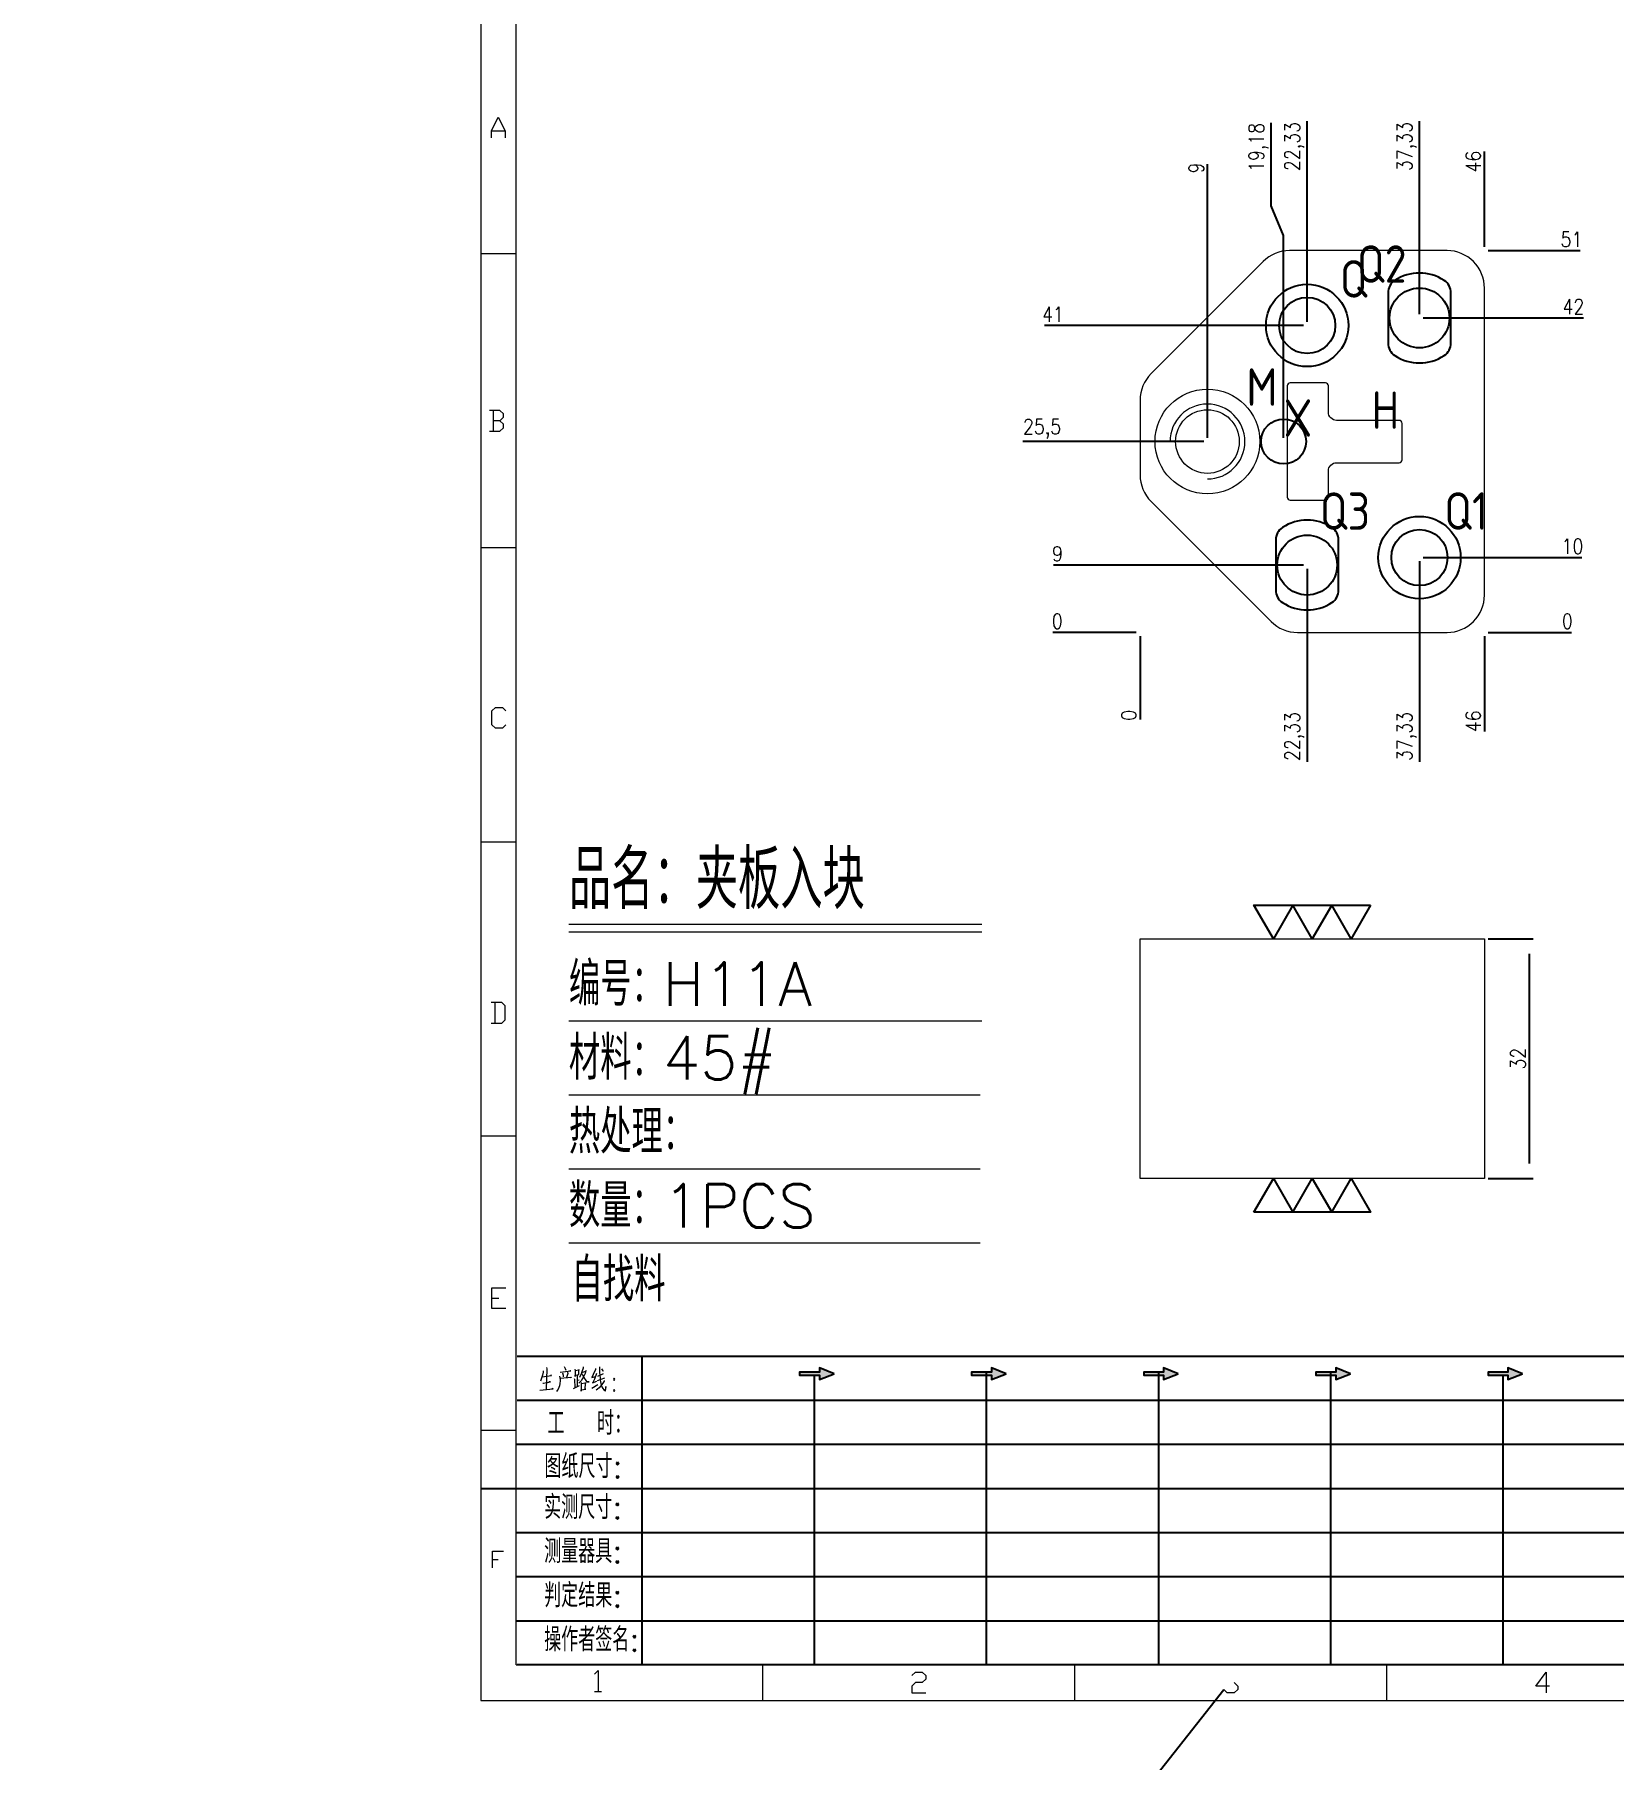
# Model space of a CAD drawing. Header units: millimetres. Extents: x 88508 to 142116, y -5268 to 20283.
# Drawn here: x 98417.7 to 98628.6, y 14401.4 to 14631.8 of the extents above; entities that cross this region are included whole.
import ezdxf
from ezdxf.enums import TextEntityAlignment as Align

# ---------------------------------------------------------------- set-up
doc = ezdxf.new("R2010")
doc.units = ezdxf.units.MM
doc.linetypes.add('DASHED', pattern=[0])
for name, color, linetype in [('DIM', 4, 'Continuous'), ('PH_P', 2, 'Continuous'), ('TEXT', 4, 'Continuous')]:
    doc.layers.add(name, color=color, linetype=linetype)
doc.styles.add('chinesef_fs', font='simplex.shx', dxfattribs={"bigfont": 'gbcbig.shx'})
doc.styles.add('gbenor', font='gbenor.shx', dxfattribs={"bigfont": 'gbcbig.shx'})
doc.styles.add('GBENOR_', font='gbenor.shx', dxfattribs={"bigfont": 'gbcbig'})
doc.styles.get("Standard").update_dxf_attribs({"font": 'txt.shx', "width": 0.85, "bigfont": 'ctxt.shx'})
doc.styles.add('TXT', font='txt.shx', dxfattribs={"width": 0.8, "bigfont": 'ctxt.shx'})
doc.dimstyles.new('T-2-WX', dxfattribs={"dimtxt": 2, "dimasz": 2, "dimexe": 0.5, "dimexo": 0.5, "dimgap": 0.5, "dimtad": 1, "dimtxsty": 'Standard', "dimblk": 'OPEN30', "dimcen": 0, "dimazin": 3, "dimtfac": 1, "dimtmove": 0, "dimatfit": 3, "dimldrblk": 'OPEN30', "dimlwd": -1, "dimlwe": -1})

# ---------------------------------------------------------------- blocks, each defined once
blk = doc.blocks.new('U40')
for points in [[(351.8, 337.7), (351.8, 333.2), (367, 339.3), (351.8, 345.3), (351.8, 340.8), (331.2, 340.8), (331.2, 337.7)], [(545.7, 339.3), (530.6, 345.3), (530.6, 340.8), (509.9, 340.8), (509.9, 337.7), (530.6, 337.7), (530.6, 333.2)], [(724.5, 339.3), (709.3, 345.3), (709.3, 340.8), (688.7, 340.8), (688.7, 337.7), (709.3, 337.7), (709.3, 333.2)], [(903.3, 339.3), (888.1, 345.3), (888.1, 340.8), (867.5, 340.8), (867.5, 337.7), (888.1, 337.7), (888.1, 333.2)], [(1082.1, 339.3), (1066.9, 345.3), (1066.9, 340.8), (1046.3, 340.8), (1046.3, 337.7), (1066.9, 337.7), (1066.9, 333.2)]]:
    blk.add_hatch(color=3).paths.add_polyline_path(points)
at = {"color": 254, "lineweight": 18}
for p, q in [((0, 1783.5), (0, 0)), ((37, 37), (37, 1746.5)), ((0, 1502.7), (37, 1502.7)), ((0, 1197.2), (37, 1197.2)), ((0, 891.7), (37, 891.7)), ((0, 586.3), (37, 586.3)), ((0, 280.8), (37, 280.8)), ((37, 37), (2493.2, 37)), ((941.1, 0), (941.1, 37)), ((0, 0), (2530.2, 0))]:
    blk.add_line(p, q, dxfattribs=at)
for p, q in [((38, 357.6), (1598.2, 357.6)), ((38, 311.8), (1598.2, 311.8)), ((37.1, 266), (1598.2, 266)), ((0.1, 220.2), (1598.2, 220.2)), ((37.1, 174.4), (1598.2, 174.4)), ((37.1, 128.6), (1598.2, 128.6)), ((37.1, 82.8), (1598.2, 82.8))]:
    blk.add_line(p, q)
at = {"color": 254}
for p, q in [((167.8, 37), (167.8, 357.6)), ((525.5, 37), (525.5, 340.8)), ((704.3, 37), (704.3, 340.8)), ((883.1, 37), (883.1, 340.8)), ((346.7, 37), (346.7, 337.9)), ((1061.9, 37), (1061.9, 337.7)), ((1598.2, 37), (38, 37))]:
    blk.add_line(p, q, dxfattribs=at)
at = {"color": 254, "linetype": 'Continuous', "lineweight": 18}
for p, q in [((293.1, 0), (293.1, 37)), ((617.1, 0), (617.1, 37))]:
    blk.add_line(p, q, dxfattribs=at)
at = {"color": 92, "lineweight": 18}
for points in [[(11.1, 1622.8), (11.1, 1630), (18.3, 1644.4), (25.5, 1630), (25.5, 1622.8)], [(11.1, 1630), (25.5, 1630)], [(20, 1329), (23.6, 1332.6), (23.6, 1336.2), (20, 1339.8), (9.2, 1339.8)], [(9.2, 1318.2), (20, 1318.2), (23.6, 1321.8), (23.6, 1325.4), (20, 1329), (12.8, 1329)], [(12.8, 1339.8), (12.8, 1318.2)], [(26.1, 1013.2), (22.5, 1009.6), (15.3, 1009.6), (11.7, 1013.2), (11.7, 1027.6), (15.3, 1031.2), (22.5, 1031.2), (26.1, 1027.6)], [(11, 703.2), (21.8, 703.2), (25.4, 706.8), (25.4, 721.2), (21.8, 724.8), (11, 724.8)], [(14.6, 724.8), (14.6, 703.2)], [(26.1, 407), (11.7, 407), (11.7, 428.6), (26.1, 428.6)], [(11.7, 417.8), (18.9, 417.8)], [(12.3, 137.7), (12.3, 155), (23.8, 155)], [(12.3, 146.4), (18.1, 146.4)], [(118.3, 27.4), (121.9, 31), (121.9, 9.4)], [(447.9, 25.7), (451.5, 29.3), (458.7, 29.3), (462.3, 25.7), (462.3, 22.1), (458.7, 18.5), (451.5, 18.5), (447.9, 14.9), (447.9, 7.7), (462.3, 7.7)], [(782.7, 18.5), (786.3, 14.9), (786.3, 11.3), (782.7, 7.7), (775.5, 7.7), (771.9, 11.3)], [(1110.3, 14.9), (1095.9, 14.9), (1106.7, 29.3), (1106.7, 7.7)], [(118.3, 9.4), (125.5, 9.4)]]:
    blk.add_lwpolyline(points, dxfattribs=at)
at = {"color": 92, "lineweight": 0}
for points in [[(65, 342.2), (64.8, 341), (64.1, 337.9), (63.6, 335.7), (62.8, 333.5), (62.1, 331.4)], [(68.4, 345.9), (68.7, 344.4), (68.1, 322.9)], [(82.6, 340.8), (93.7, 342.2), (93.3, 342.4), (92.4, 342)], [(86.7, 346.7), (87.9, 344.6), (88.3, 343)], [(90.3, 341), (90.4, 339.6), (89.1, 335.3)], [(97.8, 344), (98.1, 342.6), (98.1, 340.8), (98.1, 337.9), (98.1, 336.3), (98.2, 337.7), (102.1, 338.3), (101.8, 338.3), (102.1, 343.6), (102.1, 343.2), (102.1, 342.8), (98.2, 342.2)], [(105.5, 341.2), (105.9, 341), (109.6, 341.8), (109.3, 342.6), (108.5, 339.6), (107.6, 337.3), (106.9, 335.9), (105.9, 334.3), (104.3, 332), (103.1, 330.4), (101.9, 329.4)], [(106.6, 346.5), (106.5, 345.2), (105.1, 341.2), (104.2, 338.9), (103.1, 336.3), (102.6, 335.5)], [(119.3, 344.8), (119.1, 343.8), (116.8, 338.5), (115.4, 335.5), (119.3, 336.3)], [(123.4, 346.5), (123.5, 345.4), (123.5, 340.8), (123.8, 337.3), (124, 335.3), (124.2, 333.1), (124.5, 331), (124.8, 329), (125.2, 327.4), (125.9, 325.7), (126.9, 323.9), (127.9, 322.7), (128.9, 321.7), (129.6, 321.3), (129.9, 326.1), (129.4, 321.5)], [(127.7, 341.6), (127.2, 342.4), (125.7, 344.2)], [(61.4, 322.3), (68.2, 322.9), (75.3, 323.7), (74.9, 323.9), (73.8, 323.5)], [(63.8, 335.9), (73.4, 337.5), (73.1, 337.7), (72.5, 337.3)], [(64.5, 329.6), (64.8, 329.6), (65.1, 329.6), (72.5, 331), (71.9, 331), (70.9, 330.8)], [(82.6, 335.1), (82.6, 331.8), (82.3, 329), (81.9, 326.8), (81.2, 324.9), (80.3, 323.1), (79.6, 321.9), (78.8, 320.9)], [(93.3, 335.5), (94.1, 335.7), (94.3, 335.5), (82.6, 334.3), (82.6, 335.1), (82.2, 336.9)], [(86.1, 336.1), (86, 337.5), (85.3, 339.8)], [(96.5, 323.9), (102.8, 327.2)], [(97.2, 334.3), (97.5, 333.5), (97.7, 324.7)], [(100.2, 337.9), (100.1, 325.9)], [(100.2, 332.6), (102.4, 333.1)], [(104.2, 330), (104.5, 329), (104.5, 321.1), (104.3, 322.1), (104.5, 322.7), (109.2, 323.1), (108.6, 323.1), (109, 329.2), (109, 330), (109.3, 329.4), (108.6, 329.4), (104.6, 328.8)], [(104.9, 339.1), (105.3, 338.7), (107, 335.7), (108.6, 333.3), (109.9, 331.2), (110.3, 330.8), (112.6, 330.8), (110.2, 331.2), (109, 332.6)], [(115.3, 324.3), (121.5, 328.2)], [(120.3, 339.4), (118.1, 333.5), (116.4, 330), (116.1, 329.8), (120.5, 331.4)], [(128.2, 332.4), (128.1, 331.6), (126.9, 329.6), (125.8, 328), (124.5, 326.3), (123, 324.7), (121.4, 323.3), (120.1, 322.3)], [(121.4, 332.2), (128.8, 335.1)], [(121.7, 336.7), (127.7, 339.6)]]:
    blk.add_lwpolyline(points, dxfattribs=at)
for points in [[(367, 339.3), (351.8, 345.3), (351.8, 340.8), (331.2, 340.8), (331.2, 337.7), (351.8, 337.7), (351.8, 333.2), (367, 339.3)], [(545.7, 339.3), (530.6, 345.3), (530.6, 340.8), (509.9, 340.8), (509.9, 337.7), (530.6, 337.7), (530.6, 333.2), (545.7, 339.3)], [(724.5, 339.3), (709.3, 345.3), (709.3, 340.8), (688.7, 340.8), (688.7, 337.7), (709.3, 337.7), (709.3, 333.2), (724.5, 339.3)], [(903.3, 339.3), (888.1, 345.3), (888.1, 340.8), (867.5, 340.8), (867.5, 337.7), (888.1, 337.7), (888.1, 333.2), (903.3, 339.3)], [(1082.1, 339.3), (1066.9, 345.3), (1066.9, 340.8), (1046.3, 340.8), (1046.3, 337.7), (1066.9, 337.7), (1066.9, 333.2), (1082.1, 339.3)]]:
    blk.add_lwpolyline(points)
for points in [[(138.7, 332.4), (139.4, 333.5), (138.7, 334.5), (138, 333.5)], [(138.7, 320.9), (139.4, 321.9), (138.7, 322.9), (138, 321.9)]]:
    blk.add_lwpolyline(points, close=True, dxfattribs=at)
at = {"color": 3, "style": 'chinesef_fs'}
for s, p in [('工  时：', (69.5, 275.7)), ('图纸尺寸:', (66.2, 230.9)), ('实测尺寸:', (65.9, 188.4)), ('测量器具:', (65.9, 142.6)), ('判定结果:', (65.9, 96.8)), ('操作者签名:', (65.9, 51))]:
    blk.add_text(s, height=24.57, dxfattribs=at).set_placement(p)
at = {"lineweight": 18, "style": 'GBENOR_'}
blk.add_attdef('文档路径', (2126, 386.9), '', height=17.8, dxfattribs=at)
at = {"lineweight": 20, "style": 'TXT'}
for tag, height, p in [('18-**-**', 16.3, (1866.6, 256.2)), ('客户名称', 16.1, (1741.1, 134, 0)), ('料厚:', 16.1, (1741.3, 93.2, 0))]:
    blk.add_attdef(tag, text='', height=height, dxfattribs=at).set_placement(p, align=Align.MIDDLE)
for tag, p, height in [('88888', (1850.9, 207.5), 14.9), ('材质:', (1691.2, 168, 0), 16.1), ('核准', (1869.4, 127.5, 0), 16.1), ('设计', (1868.8, 88.3, 0), 16.1), ('绘图', (1868.2, 49.1, 0), 16.1)]:
    blk.add_attdef(tag, p, '', height=height, dxfattribs=at)
for tag, p, height, width in [('3', (2234.7, 206.9), 15.8, 0.7), ('4', (2234.7, 167.4), 15.8, 0.7), ('核准日期', (2041.1, 124.2, 0), 16.1, 0.68), ('设计日期', (2041.1, 84.5, 0), 16.1, 0.68), ('1', (2251.9, 85.9), 14.6, 0.7), ('绘图日期', (2040.9, 46.4, 0), 16.1, 0.68), ('2', (2235, 49.2), 14.6, 0.7)]:
    blk.add_attdef(tag, p, '', height=height, dxfattribs=dict(at, width=width))
blk = doc.blocks.new('*D10125')
at = {"layer": 'Defpoints', "color": 0}
for p in [(98611.38, 14511.01), (98617.38, 14511.01), (98611.38, 14479.01)]:
    blk.add_point(p, dxfattribs=at)
at = {"layer": 'DIM', "color": 0}
for p, q in [((98611.88, 14511.01), (98617.88, 14511.01)), ((98617.38, 14481.01), (98617.38, 14509.01)), ((98611.88, 14479.01), (98617.88, 14479.01))]:
    blk.add_line(p, q, dxfattribs=at)
at = {"layer": 'DIM', "color": 0, "insert": (98615.88, 14495.01), "char_height": 2, "attachment_point": 5, "rotation": 90}
blk.add_mtext('32', dxfattribs=at)
blk = doc.blocks.new('_Open30')
blk = doc.blocks.new('*D10126')
at = {"layer": 'Defpoints', "color": 0}
for p in [(98565.38, 14551.94), (98611.38, 14551.94), (98621.38, 14551.94)]:
    blk.add_point(p, dxfattribs=at)
at = {"layer": 'DIM', "color": 0}
blk.add_line((98611.88, 14551.94), (98623.01, 14551.94), dxfattribs=at)
at = {"layer": 'DIM', "color": 0, "insert": (98622.45, 14553.44), "char_height": 2, "attachment_point": 5}
blk.add_mtext('0', dxfattribs=at)
blk = doc.blocks.new('*D10127')
at = {"layer": 'Defpoints', "color": 0}
for p in [(98602.7, 14561.94), (98621.38, 14561.94), (98565.38, 14551.94)]:
    blk.add_point(p, dxfattribs=at)
at = {"layer": 'DIM', "color": 0}
for p, q in [((98603.2, 14561.94), (98613.38, 14561.94)), ((98613.38, 14561.94), (98617.38, 14561.94)), ((98617.38, 14561.94), (98624.39, 14561.94))]:
    blk.add_line(p, q, dxfattribs=at)
at = {"layer": 'DIM', "color": 0, "insert": (98623.13, 14563.44), "char_height": 2, "attachment_point": 5}
blk.add_mtext('10', dxfattribs=at)
blk = doc.blocks.new('*D10128')
at = {"layer": 'Defpoints', "color": 0}
for p in [(98602.7, 14593.94), (98621.38, 14593.94), (98565.38, 14551.94)]:
    blk.add_point(p, dxfattribs=at)
at = {"layer": 'DIM', "color": 0}
for p, q in [((98603.2, 14593.94), (98613.38, 14593.94)), ((98613.38, 14593.94), (98617.38, 14593.94)), ((98617.38, 14593.94), (98624.63, 14593.94))]:
    blk.add_line(p, q, dxfattribs=at)
at = {"layer": 'DIM', "color": 0, "insert": (98623.26, 14595.44), "char_height": 2, "attachment_point": 5}
blk.add_mtext('42', dxfattribs=at)
blk = doc.blocks.new('*D10129')
at = {"layer": 'Defpoints', "color": 0}
for p in [(98611.38, 14602.94), (98621.38, 14602.94), (98565.38, 14551.94)]:
    blk.add_point(p, dxfattribs=at)
at = {"layer": 'DIM', "color": 0}
for p, q in [((98611.88, 14602.94), (98615.38, 14602.94)), ((98615.38, 14602.94), (98617.38, 14602.94)), ((98617.38, 14602.94), (98624.15, 14602.94))]:
    blk.add_line(p, q, dxfattribs=at)
at = {"layer": 'DIM', "color": 0, "insert": (98623.01, 14604.44), "char_height": 2, "attachment_point": 5}
blk.add_mtext('51', dxfattribs=at)
blk = doc.blocks.new('*D10130')
at = {"layer": 'Defpoints', "color": 0}
for p in [(98555.38, 14551.94), (98565.38, 14551.94), (98565.38, 14551.94)]:
    blk.add_point(p, dxfattribs=at)
at = {"layer": 'DIM', "color": 0}
blk.add_line((98564.88, 14551.94), (98553.75, 14551.94), dxfattribs=at)
at = {"layer": 'DIM', "color": 0, "insert": (98554.31, 14553.44), "char_height": 2, "attachment_point": 5}
blk.add_mtext('0', dxfattribs=at)
blk = doc.blocks.new('*D10131')
at = {"layer": 'Defpoints', "color": 0}
for p in [(98555.38, 14560.94), (98587.7, 14560.94), (98565.38, 14551.94)]:
    blk.add_point(p, dxfattribs=at)
at = {"layer": 'DIM', "color": 0}
for p, q in [((98559.38, 14560.94), (98553.83, 14560.94)), ((98563.38, 14560.94), (98559.38, 14560.94)), ((98587.2, 14560.94), (98563.38, 14560.94))]:
    blk.add_line(p, q, dxfattribs=at)
at = {"layer": 'DIM', "color": 0, "insert": (98554.35, 14562.44), "char_height": 2, "attachment_point": 5}
blk.add_mtext('9', dxfattribs=at)
blk = doc.blocks.new('*D10132')
at = {"layer": 'Defpoints', "color": 0}
for p in [(98555.38, 14577.44), (98574.38, 14577.44), (98565.38, 14551.94)]:
    blk.add_point(p, dxfattribs=at)
at = {"layer": 'DIM', "color": 0}
for p, q in [((98559.38, 14577.44), (98549.7, 14577.44)), ((98563.38, 14577.44), (98559.38, 14577.44)), ((98573.88, 14577.44), (98563.38, 14577.44))]:
    blk.add_line(p, q, dxfattribs=at)
at = {"layer": 'DIM', "color": 0, "insert": (98552.29, 14579.13), "char_height": 2, "attachment_point": 5}
blk.add_mtext('25,5', dxfattribs=at)
blk = doc.blocks.new('*D10133')
at = {"layer": 'Defpoints', "color": 0}
for p in [(98555.38, 14592.94), (98587.7, 14592.94), (98565.38, 14551.94)]:
    blk.add_point(p, dxfattribs=at)
at = {"layer": 'DIM', "color": 0}
for p, q in [((98559.38, 14592.94), (98552.61, 14592.94)), ((98563.38, 14592.94), (98559.38, 14592.94)), ((98587.2, 14592.94), (98563.38, 14592.94))]:
    blk.add_line(p, q, dxfattribs=at)
at = {"layer": 'DIM', "color": 0, "insert": (98553.75, 14594.44), "char_height": 2, "attachment_point": 5}
blk.add_mtext('41', dxfattribs=at)
blk = doc.blocks.new('*D10134')
at = {"layer": 'Defpoints', "color": 0}
for p in [(98565.38, 14551.94), (98611.38, 14551.94), (98611.38, 14541.94)]:
    blk.add_point(p, dxfattribs=at)
at = {"layer": 'DIM', "color": 0}
for p, q in [((98611.38, 14551.44), (98611.38, 14547.94)), ((98611.38, 14547.94), (98611.38, 14545.94)), ((98611.38, 14545.94), (98611.38, 14538.69))]:
    blk.add_line(p, q, dxfattribs=at)
at = {"layer": 'DIM', "color": 0, "insert": (98609.88, 14540.06), "char_height": 2, "attachment_point": 5, "rotation": 90}
blk.add_mtext('46', dxfattribs=at)
blk = doc.blocks.new('*D10135')
at = {"layer": 'Defpoints', "color": 0}
for p in [(98602.7, 14561.94), (98565.38, 14551.94), (98602.7, 14541.94)]:
    blk.add_point(p, dxfattribs=at)
at = {"layer": 'DIM', "color": 0}
for p, q in [((98602.7, 14561.44), (98602.7, 14549.94)), ((98602.7, 14549.94), (98602.7, 14545.94)), ((98602.7, 14545.94), (98602.7, 14534.64))]:
    blk.add_line(p, q, dxfattribs=at)
at = {"layer": 'DIM', "color": 0, "insert": (98601.01, 14538.04), "char_height": 2, "attachment_point": 5, "rotation": 90}
blk.add_mtext('37,33', dxfattribs=at)
blk = doc.blocks.new('*D10136')
at = {"layer": 'Defpoints', "color": 0}
for p in [(98587.7, 14560.94), (98565.38, 14551.94), (98587.7, 14541.94)]:
    blk.add_point(p, dxfattribs=at)
at = {"layer": 'DIM', "color": 0}
for p, q in [((98587.7, 14560.44), (98587.7, 14549.94)), ((98587.7, 14549.94), (98587.7, 14545.94)), ((98587.7, 14545.94), (98587.7, 14534.64))]:
    blk.add_line(p, q, dxfattribs=at)
at = {"layer": 'DIM', "color": 0, "insert": (98586.01, 14538.04), "char_height": 2, "attachment_point": 5, "rotation": 90}
blk.add_mtext('22,33', dxfattribs=at)
blk = doc.blocks.new('*D10137')
at = {"layer": 'Defpoints', "color": 0}
for p in [(98565.38, 14551.94), (98565.38, 14551.94), (98565.38, 14541.94)]:
    blk.add_point(p, dxfattribs=at)
at = {"layer": 'DIM', "color": 0}
blk.add_line((98565.38, 14551.44), (98565.38, 14540.31), dxfattribs=at)
at = {"layer": 'DIM', "color": 0, "insert": (98563.88, 14540.87), "char_height": 2, "attachment_point": 5, "rotation": 90}
blk.add_mtext('0', dxfattribs=at)
blk = doc.blocks.new('*D10138')
at = {"layer": 'Defpoints', "color": 0}
for p in [(98611.38, 14612.94), (98611.38, 14602.94), (98565.38, 14551.94)]:
    blk.add_point(p, dxfattribs=at)
at = {"layer": 'DIM', "color": 0}
for p, q in [((98611.38, 14608.94), (98611.38, 14616.19)), ((98611.38, 14606.94), (98611.38, 14608.94)), ((98611.38, 14603.44), (98611.38, 14606.94))]:
    blk.add_line(p, q, dxfattribs=at)
at = {"layer": 'DIM', "color": 0, "insert": (98609.88, 14614.82), "char_height": 2, "attachment_point": 5, "rotation": 90}
blk.add_mtext('46', dxfattribs=at)
blk = doc.blocks.new('*D10139')
at = {"layer": 'Defpoints', "color": 0}
for p in [(98602.7, 14612.94), (98602.7, 14593.94), (98565.38, 14551.94)]:
    blk.add_point(p, dxfattribs=at)
at = {"layer": 'DIM', "color": 0}
for p, q in [((98602.7, 14608.94), (98602.7, 14620.24)), ((98602.7, 14604.94), (98602.7, 14608.94)), ((98602.7, 14594.44), (98602.7, 14604.94))]:
    blk.add_line(p, q, dxfattribs=at)
at = {"layer": 'DIM', "color": 0, "insert": (98601.01, 14616.84), "char_height": 2, "attachment_point": 5, "rotation": 90}
blk.add_mtext('37,33', dxfattribs=at)
blk = doc.blocks.new('*D10140')
at = {"layer": 'Defpoints', "color": 0}
for p in [(98587.7, 14612.94), (98587.7, 14592.94), (98565.38, 14551.94)]:
    blk.add_point(p, dxfattribs=at)
at = {"layer": 'DIM', "color": 0}
for p, q in [((98587.7, 14608.94), (98587.7, 14620.24)), ((98587.7, 14604.94), (98587.7, 14608.94)), ((98587.7, 14593.44), (98587.7, 14604.94))]:
    blk.add_line(p, q, dxfattribs=at)
at = {"layer": 'DIM', "color": 0, "insert": (98586.01, 14616.84), "char_height": 2, "attachment_point": 5, "rotation": 90}
blk.add_mtext('22,33', dxfattribs=at)
blk = doc.blocks.new('*D10141')
at = {"layer": 'Defpoints', "color": 0}
for p in [(98582.9, 14612.94), (98584.55, 14577.44), (98565.38, 14551.94)]:
    blk.add_point(p, dxfattribs=at)
at = {"layer": 'DIM', "color": 0}
for p, q in [((98582.9, 14608.94), (98582.9, 14620)), ((98584.55, 14604.94), (98582.9, 14608.94)), ((98584.55, 14577.94), (98584.55, 14604.94))]:
    blk.add_line(p, q, dxfattribs=at)
at = {"layer": 'DIM', "color": 0, "insert": (98581.21, 14616.72), "char_height": 2, "attachment_point": 5, "rotation": 90}
blk.add_mtext('19,18', dxfattribs=at)
blk = doc.blocks.new('*D10142')
at = {"layer": 'Defpoints', "color": 0}
for p in [(98574.38, 14612.94), (98574.38, 14577.44), (98565.38, 14551.94)]:
    blk.add_point(p, dxfattribs=at)
at = {"layer": 'DIM', "color": 0}
for p, q in [((98574.38, 14608.94), (98574.38, 14614.49)), ((98574.38, 14604.94), (98574.38, 14608.94)), ((98574.38, 14577.94), (98574.38, 14604.94))]:
    blk.add_line(p, q, dxfattribs=at)
at = {"layer": 'DIM', "color": 0, "insert": (98572.88, 14613.97), "char_height": 2, "attachment_point": 5, "rotation": 90}
blk.add_mtext('9', dxfattribs=at)

msp = doc.modelspace()

# ---------------------------------------------------------------- linework, layer by layer
at = {"layer": 'DIM', "color": 4, "linetype": 'Continuous', "lineweight": 13}
for p, q in [((98489.09, 14512.977), (98544.249, 14512.977)), ((98489.09, 14511.961), (98544.249, 14511.961)), ((98489.09, 14500.052), (98544.249, 14500.052)), ((98489.09, 14490.177), (98544.01, 14490.177)), ((98489.09, 14480.301), (98544.01, 14480.301)), ((98489.09, 14470.426), (98544.01, 14470.426))]:
    msp.add_line(p, q, dxfattribs=at)
at = {"layer": 'DIM', "color": 4}
for points in [[(98596.173, 14515.514), (98593.575, 14511.014), (98590.977, 14515.514), (98588.379, 14511.014), (98585.781, 14515.514), (98583.183, 14511.014), (98580.585, 14515.514), (98596.173, 14515.514)], [(98580.585, 14474.514), (98583.183, 14479.014), (98585.781, 14474.514), (98588.379, 14479.014), (98590.977, 14474.514), (98593.575, 14479.014), (98596.173, 14474.514), (98580.585, 14474.514)]]:
    msp.add_lwpolyline(points, close=True, dxfattribs=at)
at = {"layer": 'PH_P', "color": 1}
msp.add_line((98313.812, 14078.775), (98576.576, 14410.756), dxfattribs=at)
at = {"layer": 'PH_P', "linetype": 'Continuous', "lineweight": 18}
msp.add_lwpolyline([(98565.379, 14582.969), (98565.379, 14572.969, 0.1989124), (98566.844, 14569.433), (98582.873, 14553.404, 0.1989124), (98586.409, 14551.939), (98606.379, 14551.939, 0.4142136), (98611.379, 14556.939), (98611.379, 14597.939, 0.4142136), (98606.379, 14602.939), (98585.35, 14602.939, 0.1989124), (98581.814, 14601.475), (98566.844, 14586.504, 0.1989124)], format="xyb", close=True, dxfattribs=at)
at = {"layer": 'PH_P'}
for points in [[(98598.504, 14597.28), (98598.504, 14590.599, 0.2522637), (98599.404, 14588.928, 0.2997006), (98606.004, 14588.928, 0.2522637), (98606.904, 14590.599), (98606.904, 14597.28, 0.2522637), (98606.004, 14598.95, 0.2997006), (98599.404, 14598.95, 0.2522637)], [(98583.504, 14564.28), (98583.504, 14557.599, 0.2522637), (98584.404, 14555.928, 0.2997006), (98591.004, 14555.928, 0.2522637), (98591.904, 14557.599), (98591.904, 14564.28, 0.2522637), (98591.004, 14565.95, 0.2997006), (98584.404, 14565.95, 0.2522637)]]:
    msp.add_lwpolyline(points, format="xyb", close=True, dxfattribs=at)
at = {"layer": 'PH_P', "color": 3, "linetype": 'Continuous', "lineweight": 15}
msp.add_lwpolyline([(98599.979, 14574.614, 0.4142136), (98600.379, 14575.014), (98600.379, 14579.864, 0.4142136), (98599.979, 14580.264), (98591.629, 14580.264, -0.4142136), (98590.529, 14581.364), (98590.529, 14584.864, 0.4142136), (98590.129, 14585.264), (98585.429, 14585.264, 0.4142136), (98585.029, 14584.864), (98585.029, 14570.014, 0.4142136), (98585.429, 14569.614), (98590.129, 14569.614, 0.4142136), (98590.529, 14570.014), (98590.529, 14573.514, -0.4142136), (98591.629, 14574.614)], format="xyb", close=True, dxfattribs=at)
at = {"layer": 'PH_P', "color": 2, "linetype": 'Continuous', "lineweight": 15}
msp.add_lwpolyline([(98565.379, 14511.014), (98611.379, 14511.014), (98611.379, 14479.014), (98565.379, 14479.014)], close=True, dxfattribs=at)
at = {"layer": 'PH_P'}
for centre, radius in [((98587.704, 14592.939), 5.5), ((98584.554, 14577.439), 3), ((98602.704, 14561.939), 5.5)]:
    msp.add_circle(centre, radius, dxfattribs=at)
at = {"layer": 'PH_P', "color": 1}
for centre, radius in [((98602.704, 14593.939), 4), ((98587.704, 14592.939), 3.75), ((98602.704, 14561.939), 3.75), ((98587.704, 14560.939), 4)]:
    msp.add_circle(centre, radius, dxfattribs=at)
at = {"layer": 'PH_P', "linetype": 'DASHED', "lineweight": 18, "ltscale": 2}
msp.add_circle((98574.379, 14577.439), 7, dxfattribs=at)
at = {"layer": 'PH_P', "lineweight": 18}
msp.add_circle((98574.379, 14577.439), 4.25, dxfattribs=at)
msp.add_arc((98574.379, 14577.439), 5, 270, 180, dxfattribs=at)

# ---------------------------------------------------------------- block references
at = {"ltscale": 3, "xscale": 0.1286023526423836, "yscale": 0.1286023526408614, "zscale": 0.1286023526410949}
msp.add_blockref('U40', (98477.304, 14409.301), dxfattribs=at)

# ---------------------------------------------------------------- texts
at = {"layer": 'DIM', "color": 3, "linetype": 'Continuous', "lineweight": 13, "style": 'chinesef_fs'}
for s, height, p in [('品名：夹板入块', 7.8423, (98489.09, 14515.01)), ('编号：H11A', 5.8091, (98489.09, 14502.085)), ('材料：45#', 5.8091, (98489.09, 14492.21)), ('热处理：', 5.8091, (98489.09, 14482.334)), ('数量：1PCS', 5.8091, (98489.09, 14472.459)), ('自找料', 5.8091, (98489.443, 14462.583))]:
    msp.add_text(s, height=height, dxfattribs=at).set_placement(p)
at = {"layer": 'TEXT', "style": 'gbenor'}
for s, p in [('Q2', (98597.657, 14601.148)), ('Q', (98593.927, 14599.162)), ('M', (98581.662, 14584.723)), ('H', (98598.156, 14581.637)), ('X', (98586.472, 14580.582)), ('Q3', (98592.752, 14568.148)), ('Q1', (98608.927, 14568.162))]:
    msp.add_text(s, height=5, dxfattribs=at).set_placement(p, align=Align.MIDDLE_CENTER)

# ---------------------------------------------------------------- dimensions: what is measured, and where the dimension line sits
at = {"layer": 'DIM'}
for feature_location, offset, dtype, origin, picture, middle in [((98602.704249762, 14593.93944996), (-0.00000001, 19.00000001), 1, (98565.379249752, 14551.93944995), '*D10139', (98601.013773562, 14616.83944997)), ((98587.704249762, 14592.93944996), (-0.00000001, 20.00000001), 1, (98565.379249752, 14551.93944995), '*D10140', (98586.013773562, 14616.83944997)), ((98584.554249762, 14577.43944996), (-1.65000001, 35.50000001), 1, (98565.379249752, 14551.93944995), '*D10141', (98581.213773562, 14616.718021399)), ((98611.379, 14602.939), (0, 10), 1, (98565.379, 14551.939), '*D10138', (98609.879, 14614.816)), ((98574.379, 14577.439), (0, 35.5), 1, (98565.379, 14551.939), '*D10142', (98572.879, 14613.966)), ((98611.379, 14602.939), (10, 0), 0, (98565.379, 14551.939), '*D10129', (98623.013, 14604.439)), ((98587.704, 14592.939), (-32.325, 0), 0, (98565.379, 14551.939), '*D10133', (98553.746, 14594.439)), ((98602.704, 14593.939), (18.675, 0), 0, (98565.379, 14551.939), '*D10128', (98623.255, 14595.439)), ((98574.379, 14577.439), (-19, 0), 0, (98565.379, 14551.939), '*D10132', (98552.289, 14579.13)), ((98587.704, 14560.939), (-32.325, 0), 0, (98565.379, 14551.939), '*D10131', (98554.353, 14562.439)), ((98602.704, 14561.939), (18.675, 0), 0, (98565.379, 14551.939), '*D10127', (98623.134, 14563.439)), ((98602.704249762, 14561.93944996), (-0.00000001, -20.00000001), 1, (98565.379249752, 14551.93944995), '*D10135', (98601.013773562, 14538.03944995)), ((98587.704249762, 14560.93944996), (-0.00000001, -19.00000001), 1, (98565.379249752, 14551.93944995), '*D10136', (98586.013773562, 14538.03944995)), ((98565.379249752, 14551.93944995), (-10, 0), 0, (98565.379249752, 14551.93944995), '*D10130', (98554.312583085, 14553.43944995)), ((98611.379249772, 14551.93944995), (10, 0), 0, (98565.379249752, 14551.93944995), '*D10126', (98622.445916439, 14553.43944995)), ((98565.379249752, 14551.93944995), (0, -10), 1, (98565.379249752, 14551.93944995), '*D10137', (98563.879249752, 14540.872783284)), ((98611.379, 14551.939), (0, -10), 1, (98565.379, 14551.939), '*D10134', (98609.879, 14540.063))]:
    dim = msp.add_ordinate_dim(feature_location=feature_location, offset=offset, dtype=dtype, origin=origin, dimstyle='T-2-WX', dxfattribs=at)
    dim.commit()
    dim.dimension.update_dxf_attribs({"geometry": picture, "text_midpoint": middle})
at = {"layer": 'DIM', "color": 2}
dim = msp.add_linear_dim(base=(98617.379, 14511.014), p1=(98611.379, 14479.014), p2=(98611.379, 14511.014), angle=90, dimstyle='T-2-WX', dxfattribs=at)
dim.commit()
dim.dimension.update_dxf_attribs({"geometry": '*D10125', "text_midpoint": (98615.879, 14495.014)})

doc.saveas('drawing.dxf')
